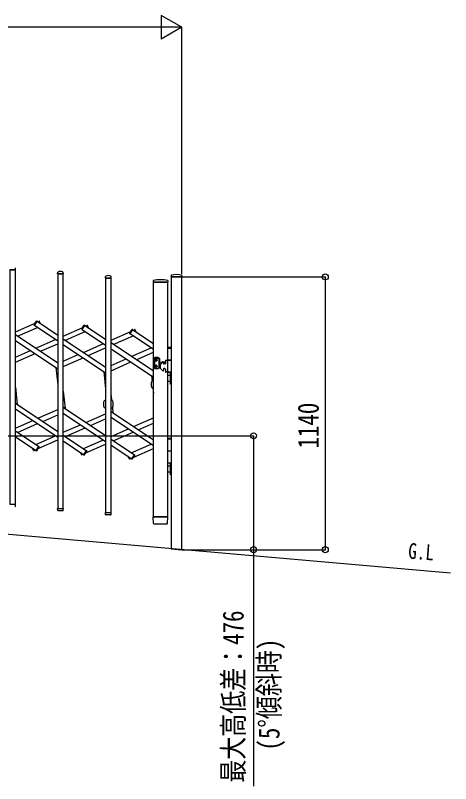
# Model space of a CAD drawing. Units: millimetres, scale not verified. Extents: x -16832 to 16820, y -11880 to 11880.
# Drawn here: x 1724 to 3545, y -10044 to -6833 of the extents above; entities that cross this region are included whole.
import ezdxf
from ezdxf.enums import TextEntityAlignment as Align

# ---------------------------------------------------------------- set-up
doc = ezdxf.new("R2010")
doc.units = ezdxf.units.MM
doc.header["$LTSCALE"] = 50
for name, color, linetype in [('0-3_YKK_13', 4, 'Continuous'), ('0-4_YKK_A1', 4, 'Continuous'), ('0-5_YKK_D', 6, 'Continuous')]:
    doc.layers.add(name, color=color, linetype=linetype)
doc.styles.add('ＭＳ ゴシック', font='')
doc.styles.get('ＭＳ ゴシック').set_extended_font_data('MS Gothic')

msp = doc.modelspace()

# ---------------------------------------------------------------- linework, layer by layer
at = {"layer": '0-3_YKK_13'}
for p, q in [((1700.88, -7895.64), (1724.28, -7895.64)), ((1724.58, -7895.32), (1724.21, -7889.19)), ((1900.58, -7912.82), (1900.96, -7906.69)), ((1900.88, -7913.14), (1924.28, -7913.14)), ((1924.58, -7912.82), (1924.21, -7906.69)), ((2100.58, -7930.32), (2100.96, -7924.19)), ((2124.58, -7930.32), (2124.21, -7924.19)), ((2374.95, -7919.49), (2374.58, -7925.57)), ((2374.88, -7925.88), (2420.28, -7925.88)), ((2420.21, -7919.49), (2420.58, -7925.57)), ((2100.88, -7930.64), (2124.28, -7930.64)), ((2300.47, -7941.48), (2300.08, -7947.81)), ((2300.38, -7948.13), (2361.28, -7948.13)), ((2361.19, -7941.48), (2361.58, -7947.81)), ((1801.82, -8126.07), (1812.16, -8110.6)), ((1803.35, -8128.29), (1814.79, -8111.16)), ((1814.79, -8111.16), (1813.54, -8110.33)), ((1822.39, -8111.83), (1823.76, -8111.22)), ((1825.36, -8118.59), (1822.39, -8111.83)), ((1829.23, -8121.17), (1825.08, -8111.74)), ((1803.35, -8128.29), (1802.1, -8127.46)), ((2001.82, -8143.57), (2012.16, -8128.1)), ((2003.35, -8145.79), (2002.1, -8144.95)), ((2003.35, -8145.79), (2014.79, -8128.66)), ((2014.79, -8128.66), (2013.54, -8127.83)), ((2022.39, -8129.32), (2023.76, -8128.72)), ((2025.36, -8136.08), (2022.39, -8129.32)), ((2029.23, -8138.67), (2025.08, -8129.23)), ((2201.82, -8161.07), (2212.16, -8145.6)), ((2203.35, -8163.29), (2214.79, -8146.16)), ((2214.79, -8146.16), (2213.54, -8145.32)), ((2222.39, -8146.82), (2223.76, -8146.22)), ((2225.36, -8153.58), (2222.39, -8146.82)), ((2229.23, -8156.17), (2225.08, -8146.73)), ((2203.35, -8163.29), (2202.1, -8162.45)), ((2361.08, -8220.13), (2375.08, -8220.13)), ((2361.08, -8223.13), (2375.08, -8223.13)), ((2305.58, -8264.33), (2305.58, -8308.33)), ((2320.32, -8263.33), (2306.58, -8263.33)), ((2306.58, -8265.83), (2319.65, -8265.83)), ((2311.35, -8273.42), (2310.53, -8273.42)), ((2313.81, -8274.24), (2314.63, -8274.24)), ((2320.15, -8265.97), (2324.58, -8268.53)), ((2327.08, -8267.09), (2320.82, -8263.47)), ((2325.08, -8303.27), (2325.08, -8269.4)), ((2327.58, -8304.71), (2327.58, -8267.95)), ((2327.58, -8280.64), (2338.68, -8281.54)), ((2339.5, -8280.72), (2330.17, -8290.05)), ((2342.08, -8280.13), (2340.91, -8280.13)), ((2343.08, -8281.13), (2343.08, -8287.13)), ((2343.08, -8281.9), (2347.42, -8282.25)), ((2351.09, -8276.13), (2351.09, -8287.13)), ((2353.09, -8274.13), (2375.08, -8274.13)), ((2361.08, -8273.13), (2375.08, -8273.13)), ((2375.08, -8274.13), (2361.08, -8274.13)), ((2375.08, -8274.13), (2375.08, -8324.13)), ((2306.58, -8306.83), (2319.65, -8306.83)), ((2306.58, -8309.33), (2320.32, -8309.33)), ((2311.35, -8299.24), (2310.53, -8299.24)), ((2313.81, -8298.42), (2314.63, -8298.42)), ((2320.15, -8306.7), (2324.58, -8304.14)), ((2327.08, -8305.58), (2320.82, -8309.2)), ((2327.58, -8292.02), (2329.58, -8291.86)), ((2329.58, -8291.46), (2329.58, -8306.8)), ((2339.5, -8317.55), (2330.17, -8308.22)), ((2343.08, -8311.13), (2343.08, -8317.13)), ((2349.09, -8289.13), (2345.08, -8289.13)), ((2349.09, -8309.13), (2345.08, -8309.13)), ((2351.09, -8311.13), (2351.09, -8322.13)), ((2342.08, -8318.13), (2340.91, -8318.13)), ((2375.08, -8324.13), (2353.09, -8324.13)), ((2361.08, -8324.13), (2375.08, -8324.13)), ((2362.66, -8336.63), (2373.08, -8336.63)), ((2372.57, -8330.73), (2372.57, -8342.53)), ((2373.08, -8330.73), (2372.57, -8330.73)), ((2373.08, -8342.53), (2372.57, -8342.53)), ((2373.08, -8330.73), (2373.08, -8342.53)), ((2292.58, -8382.73), (2292.58, -8367.73)), ((2362.66, -8361.63), (2373.08, -8361.63)), ((2372.57, -8355.73), (2372.57, -8367.53)), ((2373.08, -8355.73), (2372.57, -8355.73)), ((2373.08, -8367.53), (2372.57, -8367.53)), ((2373.08, -8355.73), (2373.08, -8367.53)), ((1734.03, -8460.03), (1731.11, -8453.39)), ((1934.03, -8477.53), (1931.11, -8470.89)), ((2092.58, -8450.04), (2092.58, -8465.04)), ((2132.58, -8465.04), (2132.58, -8450.04)), ((2134.03, -8495.02), (2131.11, -8488.39)), ((2361.08, -8599.43), (2375.08, -8599.43)), ((2361.08, -8602.43), (2375.08, -8602.43)), ((1810.37, -8651.61), (1821.82, -8634.49)), ((1821.82, -8634.49), (1823.07, -8635.32)), ((1800.09, -8651.04), (1795.93, -8641.6)), ((1802.78, -8650.95), (1799.8, -8644.19)), ((1802.78, -8650.95), (1801.4, -8651.55)), ((1810.37, -8651.61), (1811.62, -8652.45)), ((1813.01, -8652.17), (1823.34, -8636.71)), ((2000.09, -8668.54), (1995.93, -8659.1)), ((2002.78, -8668.45), (1999.8, -8661.69)), ((2002.78, -8668.45), (2001.4, -8669.05)), ((2010.37, -8669.11), (2021.82, -8651.98)), ((2013.01, -8669.67), (2023.34, -8654.21)), ((2021.82, -8651.98), (2023.07, -8652.82)), ((2361.08, -8652.43), (2375.08, -8652.43)), ((2375.08, -8653.43), (2361.08, -8653.43)), ((2010.37, -8669.11), (2011.62, -8669.95)), ((2200.09, -8686.04), (2195.93, -8676.6)), ((2202.78, -8685.95), (2199.8, -8679.19)), ((2202.78, -8685.95), (2201.4, -8686.55)), ((2210.37, -8686.61), (2221.82, -8669.48)), ((2210.37, -8686.61), (2211.62, -8687.44)), ((2213.01, -8687.17), (2223.34, -8671.7)), ((2221.82, -8669.48), (2223.07, -8670.32)), ((2361.08, -8703.43), (2375.08, -8703.43)), ((2362.66, -8715.93), (2373.08, -8715.93)), ((2372.57, -8710.03), (2372.57, -8721.83)), ((2373.08, -8710.03), (2372.57, -8710.03)), ((2373.08, -8721.83), (2372.57, -8721.83)), ((2373.08, -8710.03), (2373.08, -8721.83)), ((2362.66, -8740.93), (2373.08, -8740.93)), ((2372.57, -8735.03), (2372.57, -8746.83)), ((2373.08, -8735.03), (2372.57, -8735.03)), ((2373.08, -8746.83), (2372.57, -8746.83)), ((2373.08, -8735.03), (2373.08, -8746.83)), ((1700.88, -8875.64), (1724.28, -8875.64)), ((1724.13, -8883.35), (1724.1, -8883.76)), ((1724.13, -8883.35), (1724.58, -8875.96)), ((1901.03, -8900.85), (1900.58, -8893.46)), ((1900.88, -8893.14), (1924.28, -8893.14)), ((1924.13, -8900.85), (1924.58, -8893.46)), ((1901.06, -8901.26), (1901.03, -8900.85)), ((1922.11, -8903.14), (1903.06, -8903.14)), ((1924.13, -8900.85), (1924.1, -8901.26)), ((2101.03, -8918.35), (2100.58, -8910.95)), ((2100.88, -8910.64), (2124.28, -8910.64)), ((2101.06, -8918.76), (2101.03, -8918.35)), ((2122.11, -8920.64), (2103.06, -8920.64)), ((2124.13, -8918.35), (2124.1, -8918.76)), ((2124.13, -8918.35), (2124.58, -8910.95)), ((2301.78, -8956.26), (2300.08, -8928.45)), ((2300.38, -8928.13), (2361.28, -8928.13)), ((2359.88, -8956.26), (2361.58, -8928.45)), ((2303.78, -8958.13), (2357.88, -8958.13))]:
    msp.add_line(p, q, dxfattribs=at)
for points in [[(2310.53, -8273.42), (2310.53, -8274.24), (2311.35, -8274.24)], [(2312.99, -8272.6), (2312.99, -8271.78), (2312.17, -8271.78), (2312.17, -8272.6)], [(2312.17, -8275.06), (2312.17, -8275.88), (2312.99, -8275.88), (2312.99, -8275.06)], [(2314.63, -8274.24), (2314.63, -8273.42), (2313.81, -8273.42)], [(2310.53, -8299.24), (2310.53, -8298.42), (2311.35, -8298.42)], [(2312.17, -8297.6), (2312.17, -8296.78), (2312.99, -8296.78), (2312.99, -8297.6)], [(2312.99, -8300.06), (2312.99, -8300.88), (2312.17, -8300.88), (2312.17, -8300.06)], [(2314.63, -8298.42), (2314.63, -8299.24), (2313.81, -8299.24)], [(2370.47, -8334.13), (2373.25, -8335.49), (2373.86, -8336.63)], [(2370.47, -8339.13), (2373.25, -8337.78), (2373.86, -8336.63)], [(2370.47, -8359.13), (2373.25, -8360.49), (2373.86, -8361.63)], [(2370.47, -8364.13), (2373.25, -8362.78), (2373.86, -8361.63)], [(2370.47, -8713.43), (2373.25, -8714.79), (2373.86, -8715.93)], [(2370.47, -8718.43), (2373.25, -8717.08), (2373.86, -8715.93)], [(2370.47, -8738.43), (2373.25, -8739.79), (2373.86, -8740.93)], [(2370.47, -8743.43), (2373.25, -8742.08), (2373.86, -8740.93)]]:
    msp.add_lwpolyline(points, dxfattribs=at)
for points in [[(2373.08, -8374.13), (2373.08, -8324.13), (2375.08, -8324.13), (2375.08, -8374.13)], [(2373.08, -8753.43), (2373.08, -8703.43), (2375.08, -8703.43), (2375.08, -8753.43)]]:
    msp.add_lwpolyline(points, close=True, dxfattribs=at)
for centre, radius in [((2312.58, -8273.83), 3.75), ((2347.08, -8286.33), 3), ((2312.58, -8298.83), 3.75), ((2347.08, -8286.33), 2.8)]:
    msp.add_circle(centre, radius, dxfattribs=at)
for centre, radius, start, end in [((1723.21, -7889.26), 1, 3.5, 62.3399), ((1724.28, -7895.34), 0.3, 270, 0), ((1724.28, -7895.34), 0.3, 0, 3.5), ((1900.88, -7912.84), 0.3, 176.5, 180), ((1900.88, -7912.84), 0.3, 180, 270), ((1901.96, -7906.75), 1, 117.6601, 176.5), ((1912.58, -7927.03), 23.89, 62.3399, 117.6601), ((1923.21, -7906.75), 1, 3.5, 62.3399), ((1924.28, -7912.84), 0.3, 270, 0), ((1924.28, -7912.84), 0.3, 0, 3.5), ((2101.96, -7924.25), 1, 117.6601, 176.5), ((2112.58, -7944.53), 23.89, 62.3399, 117.6601), ((2123.21, -7924.25), 1, 3.5, 62.3399), ((2374.88, -7925.58), 0.3, 176.5, 270), ((2375.95, -7919.55), 1, 104.06552, 176.5), ((2397.58, -8005.88), 90, 75.93448, 104.06552), ((2419.21, -7919.55), 1, 3.5, 75.93448), ((2420.28, -7925.58), 0.3, 270, 3.5), ((2100.88, -7930.34), 0.3, 176.5, 180), ((2100.88, -7930.34), 0.3, 180, 270), ((2124.28, -7930.34), 0.3, 270, 0), ((2124.28, -7930.34), 0.3, 0, 3.5), ((2300.38, -7947.83), 0.3, 176.5, 270), ((2301.47, -7941.54), 1, 99.38883, 176.5), ((2330.83, -8119.13), 181, 80.61117, 99.38883), ((2360.2, -7941.54), 1, 3.5, 80.61117), ((2361.28, -7947.83), 0.3, 270, 3.5), ((1812.99, -8111.16), 1, 56.24664, 146.24664), ((1824.16, -8112.14), 1, 23.75336, 113.75336), ((1802.65, -8126.63), 1, 146.24664, 236.24664), ((2002.65, -8144.12), 1, 146.24664, 236.24664), ((2012.99, -8128.66), 1, 56.24664, 146.24664), ((2024.16, -8129.64), 1, 23.75336, 113.75336), ((2212.99, -8146.16), 1, 56.24664, 146.24664), ((2224.16, -8147.13), 1, 23.75336, 113.75336), ((2202.65, -8161.62), 1, 146.24664, 236.24664), ((2306.58, -8264.33), 1, 90, 180), ((2306.58, -8266.83), 1, 90, 180), ((2312.58, -8271.83), 2.25, 33.74899, 146.25101), ((2312.58, -8275.83), 2.25, 213.74899, 326.25101), ((2311.35, -8272.6), 0.82, 270, 0), ((2311.35, -8275.06), 0.82, 0, 90), ((2313.81, -8272.6), 0.82, 180, 270), ((2313.81, -8275.06), 0.82, 90, 180), ((2319.65, -8266.83), 1, 60, 90), ((2320.32, -8264.33), 1, 60, 90), ((2324.08, -8269.4), 1, 0, 60), ((2326.58, -8267.95), 1, 0, 60), ((2340.91, -8282.13), 2, 90, 135), ((2342.08, -8281.13), 1, 0, 90), ((2347.08, -8286.33), 4.1, 347.31124, 85.37435), ((2353.09, -8276.13), 2, 90, 180), ((2306.58, -8305.83), 1, 180, 270), ((2306.58, -8308.33), 1, 180, 270), ((2312.58, -8296.83), 2.25, 33.74899, 146.25101), ((2312.58, -8300.83), 2.25, 213.74899, 326.25101), ((2311.35, -8297.6), 0.82, 270, 0), ((2311.35, -8300.06), 0.82, 0, 90), ((2313.81, -8297.6), 0.82, 180, 270), ((2313.81, -8300.06), 0.82, 90, 180), ((2319.65, -8305.83), 1, 270, 300), ((2320.32, -8308.33), 1, 270, 300), ((2324.08, -8303.27), 1, 300, 0), ((2326.58, -8304.71), 1, 300, 0), ((2331.58, -8291.46), 2, 135, 180), ((2331.58, -8306.8), 2, 180, 225), ((2345.08, -8287.13), 2, 180, 270), ((2345.08, -8311.13), 2, 90, 180), ((2349.09, -8287.13), 2, 270, 0), ((2349.09, -8311.13), 2, 0, 90), ((2340.91, -8316.13), 2, 225, 270), ((2342.08, -8317.13), 1, 270, 0), ((2353.09, -8322.13), 2, 180, 270), ((2378.31, -8336.63), 8.23, 134.2189, 225.7811), ((2301.08, -8367.73), 8.5, 90, 180), ((2378.31, -8361.63), 8.23, 134.2189, 225.7811), ((2301.08, -8382.73), 8.5, 180, 270), ((2101.08, -8450.04), 8.5, 90, 180), ((2124.08, -8450.04), 8.5, 0, 90), ((2101.08, -8465.04), 8.5, 180, 270), ((2124.08, -8465.04), 8.5, 270, 0), ((1822.51, -8636.15), 1, 326.24664, 56.24664), ((1801, -8650.64), 1, 203.75336, 293.75336), ((1812.18, -8651.62), 1, 236.24664, 326.24664), ((2001, -8668.14), 1, 203.75336, 293.75336), ((2022.51, -8653.65), 1, 326.24664, 56.24664), ((2012.18, -8669.11), 1, 236.24664, 326.24664), ((2201, -8685.63), 1, 203.75336, 293.75336), ((2212.18, -8686.61), 1, 236.24664, 326.24664), ((2222.51, -8671.15), 1, 326.24664, 56.24664), ((2378.31, -8715.93), 8.23, 134.2189, 225.7811), ((2378.31, -8740.93), 8.23, 134.2189, 225.7811), ((1722.11, -8883.64), 2, 270, 356.5), ((1724.28, -8875.94), 0.3, 356.5, 90), ((1900.88, -8893.44), 0.3, 90, 183.5), ((1924.28, -8893.44), 0.3, 356.5, 90), ((1903.06, -8901.14), 2, 183.5, 270), ((1922.11, -8901.14), 2, 270, 356.5), ((2100.88, -8910.94), 0.3, 90, 183.5), ((2103.06, -8918.64), 2, 183.5, 270), ((2122.11, -8918.64), 2, 270, 356.5), ((2124.28, -8910.94), 0.3, 356.5, 90), ((2300.38, -8928.43), 0.3, 90, 183.5), ((2303.78, -8956.13), 2, 183.5, 270), ((2357.88, -8956.13), 2, 270, 356.5), ((2361.28, -8928.43), 0.3, 356.5, 90)]:
    msp.add_arc(centre, radius, start, end, dxfattribs=at)
at = {"layer": '0-4_YKK_A1'}
for p, q in [((2361.08, -7948.13), (2301.08, -7948.13)), ((2301.08, -8928.13), (2301.08, -7948.13)), ((2361.08, -8928.13), (2361.08, -7948.13)), ((1724.08, -8155.42), (1806.43, -8119.18)), ((1803.51, -8128.04), (1814.62, -8111.41)), ((1814.62, -8111.41), (1901.08, -8169.19)), ((1818.38, -8113.92), (1822.51, -8112.1)), ((1825.36, -8118.59), (1822.51, -8112.1)), ((1733.29, -8173.21), (1816.39, -8136.65)), ((1803.51, -8128.04), (1901.08, -8193.24)), ((1924.08, -8172.91), (2006.43, -8136.68)), ((1933.29, -8190.71), (2016.39, -8154.14)), ((2003.51, -8145.54), (2014.62, -8128.91)), ((2003.51, -8145.54), (2101.08, -8210.74)), ((2014.62, -8128.91), (2101.08, -8186.69)), ((2018.38, -8131.42), (2022.51, -8129.6)), ((2025.36, -8136.08), (2022.51, -8129.6)), ((2124.08, -8190.41), (2206.43, -8154.17)), ((2203.51, -8163.04), (2214.62, -8146.41)), ((2214.62, -8146.41), (2301.08, -8204.18)), ((2218.38, -8148.91), (2222.51, -8147.1)), ((2225.36, -8153.58), (2222.51, -8147.1)), ((1724.08, -8167.06), (1901.08, -8285.34)), ((1808.78, -8223.66), (1891.87, -8187.09)), ((1924.08, -8184.56), (2101.08, -8302.84)), ((2133.29, -8208.21), (2216.39, -8171.64)), ((2203.51, -8163.04), (2301.08, -8228.24)), ((1724.08, -8191.12), (1901.08, -8309.4)), ((1828.49, -8236.83), (1901.08, -8204.89)), ((1924.08, -8208.61), (2101.08, -8326.9)), ((2008.78, -8241.16), (2091.87, -8204.59)), ((2301.08, -8320.34), (2124.08, -8202.06)), ((1724.08, -8260.93), (1787.07, -8233.21)), ((1724.08, -8282.78), (1806.79, -8246.38)), ((1924.08, -8278.43), (1987.07, -8250.71)), ((2028.49, -8254.33), (2101.08, -8222.38)), ((2124.08, -8226.11), (2301.08, -8344.39)), ((2208.78, -8258.65), (2291.87, -8222.08)), ((2228.49, -8271.83), (2301.08, -8239.88)), ((1924.08, -8300.28), (2006.79, -8263.88)), ((2124.08, -8295.93), (2187.07, -8268.21)), ((2124.08, -8317.78), (2206.79, -8281.38)), ((1893.53, -8304.35), (1901.08, -8376.37)), ((2093.53, -8321.85), (2101.08, -8393.86)), ((2293.53, -8339.34), (2295.8, -8361.07)), ((1724.08, -8386.41), (1731.64, -8458.43)), ((1924.08, -8403.91), (1931.64, -8475.93)), ((2298.94, -8390.96), (2301.08, -8411.36)), ((2124.08, -8421.41), (2126.22, -8441.81)), ((1724.08, -8453.38), (1901.08, -8571.66)), ((1924.08, -8470.88), (2101.08, -8589.16)), ((2129.36, -8471.7), (2131.64, -8493.42)), ((1724.08, -8477.43), (1901.08, -8595.72)), ((1818.38, -8516.39), (1901.08, -8480)), ((1838.09, -8529.57), (1901.08, -8501.85)), ((1924.08, -8494.93), (2101.08, -8613.21)), ((2018.38, -8533.89), (2101.08, -8497.49)), ((2124.08, -8488.37), (2301.08, -8606.66)), ((1724.08, -8557.89), (1796.67, -8525.94)), ((1733.29, -8575.69), (1816.39, -8539.12)), ((2038.09, -8547.07), (2101.08, -8519.34)), ((2124.08, -8512.43), (2301.08, -8630.71)), ((2218.38, -8551.39), (2301.08, -8514.99)), ((2238.09, -8564.56), (2301.08, -8536.84)), ((1724.08, -8569.53), (1821.65, -8634.74)), ((1924.08, -8575.39), (1996.67, -8543.44)), ((1933.29, -8593.19), (2016.39, -8556.62)), ((2124.08, -8592.89), (2196.67, -8560.94)), ((3544.54, -9164.22), (-3119.92, -8581.15)), ((1724.08, -8593.59), (1810.54, -8651.37)), ((1808.78, -8626.13), (1891.87, -8589.56)), ((1924.08, -8587.03), (2021.65, -8652.23)), ((2124.08, -8604.53), (2221.65, -8669.73)), ((2133.29, -8610.68), (2216.39, -8574.11)), ((1810.54, -8651.37), (1821.65, -8634.74)), ((1818.74, -8643.6), (1901.08, -8607.36)), ((1924.08, -8611.09), (2010.54, -8668.86)), ((2008.78, -8643.63), (2091.87, -8607.06)), ((2018.74, -8661.1), (2101.08, -8624.86)), ((2124.08, -8628.58), (2210.54, -8686.36)), ((2208.78, -8661.13), (2291.87, -8624.56)), ((1802.66, -8650.68), (1799.8, -8644.19)), ((1802.66, -8650.68), (1806.79, -8648.86)), ((2002.66, -8668.17), (1999.8, -8661.69)), ((2002.66, -8668.17), (2006.79, -8666.36)), ((2010.54, -8668.86), (2021.65, -8652.23)), ((2218.74, -8678.59), (2301.08, -8642.36)), ((2202.66, -8685.67), (2199.8, -8679.19)), ((2202.66, -8685.67), (2206.79, -8683.85)), ((2210.54, -8686.36), (2221.65, -8669.73)), ((2361.08, -8928.13), (2301.08, -8928.13))]:
    msp.add_line(p, q, dxfattribs=at)
for points in [[(1724.08, -7895.64), (1701.08, -7895.64), (1701.08, -8875.64), (1724.08, -8875.64)], [(1924.08, -7913.14), (1901.08, -7913.14), (1901.08, -8893.14), (1924.08, -8893.14)], [(2420.08, -7925.88), (2375.08, -7925.88), (2375.08, -9061.9), (2420.08, -9065.84)], [(2124.08, -7930.64), (2101.08, -7930.64), (2101.08, -8910.64), (2124.08, -8910.64)]]:
    msp.add_lwpolyline(points, close=True, dxfattribs=at)
at = {"layer": '0-5_YKK_D'}
for p, q in [((2420.08, -6882.88), (2333.48, -6832.88)), ((2333.48, -6832.88), (2333.48, -6932.88)), ((2320.08, -6882.88), (-2919.92, -6882.88)), ((2420.08, -6882.88), (2246.88, -6882.88)), ((2420.08, -6882.88), (2333.48, -6932.88)), ((2420.08, -7913.25), (2420.08, -6881.88)), ((2421.08, -7925.88), (3021.08, -7925.88)), ((3020.08, -7925.88), (3020.08, -9065.84)), ((-3018.92, -8589.9), (2721.08, -8589.9)), ((2421.08, -9065.84), (2721.08, -9065.84)), ((2421.08, -9065.84), (3021.08, -9065.84))]:
    msp.add_line(p, q, dxfattribs=at)
msp.add_lwpolyline([(2720.08, -8589.9), (2720.08, -9065.84), (2720.08, -10054.64)], dxfattribs=at)
for centre in [(3020.08, -7925.88), (2720.08, -8589.9), (2720.08, -9065.84), (3020.08, -9065.84)]:
    msp.add_circle(centre, 12.5, dxfattribs=at)

# ---------------------------------------------------------------- texts
at = {"layer": '0-4_YKK_A1', "style": 'ＭＳ ゴシック', "width": 0.8}
msp.add_text('G.L', height=65.98, rotation=355.744, dxfattribs=at).set_placement((3363.8, -9122.82), align=Align.BOTTOM_LEFT)
at = {"layer": '0-5_YKK_D', "style": 'ＭＳ ゴシック', "width": 0.8}
for s, p in [('1140', (3019.28, -8643.06)), ('最大高低差：476', (2705.08, -10039.64)), ('(5°傾斜時)', (2855.08, -9905.24))]:
    msp.add_text(s, height=87.98, rotation=90, dxfattribs=at).set_placement(p, align=Align.BOTTOM_LEFT)

doc.saveas('drawing.dxf')
